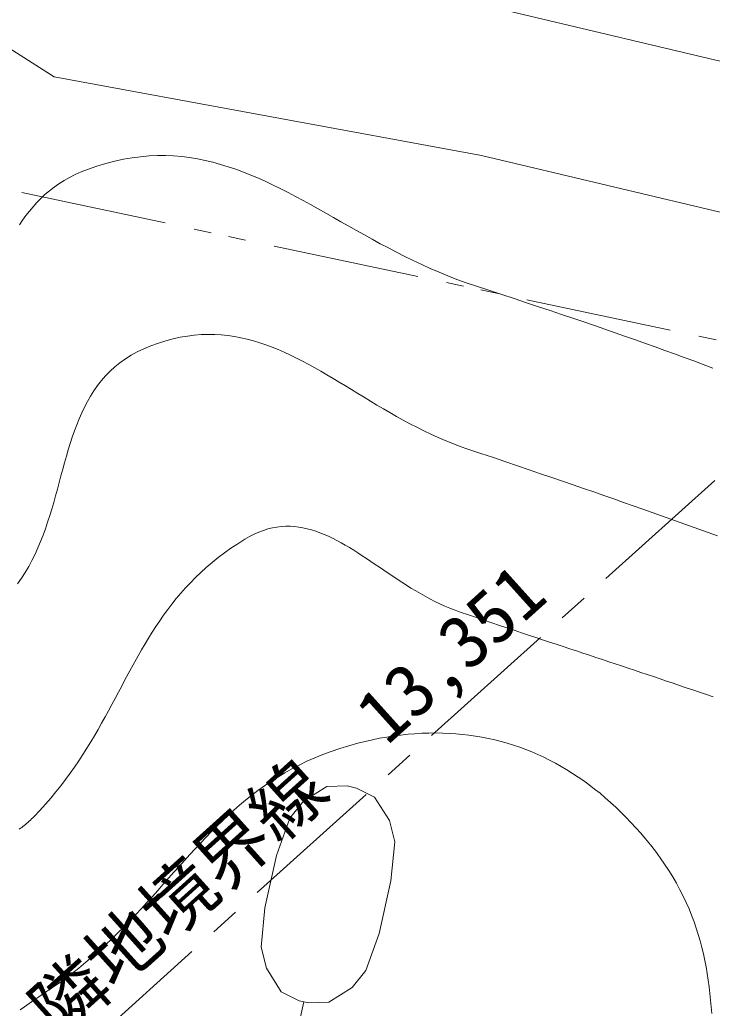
# Model space of a CAD drawing. Units: millimetres, scale not verified. Extents: x -56617 to 56645, y -39182 to 40051.
# Drawn here: x 46218 to 50942, y 6937 to 13676 of the extents above; entities that cross this region are included whole.
import ezdxf
from ezdxf.enums import TextEntityAlignment as Align

# ---------------------------------------------------------------- set-up
doc = ezdxf.new("R2010")
doc.units = ezdxf.units.MM
doc.header["$LTSCALE"] = 200
doc.linetypes.add('CHAIN1', pattern=[8, 5, -1, 1, -1])
doc.linetypes.add('DOUBLE_CHAIN1', pattern=[8.8, 5, -1, 0.6, -0.6, 0.6, -1])
for name, color, linetype, lineweight in [('0-2_仕上', 4, 'Continuous', 9), ('0-8_寸法文字', 4, 'Continuous', 9), ('2-4_その他1', 3, 'DOUBLE_CHAIN1', 18), ('3-6_その他3', 6, 'CHAIN1', 25), ('3-F_太線', 3, 'Continuous', 18)]:
    doc.layers.add(name, color=color, linetype=linetype, lineweight=lineweight)
doc.styles.add('ＭＳ ゴシック', font='')
doc.styles.get('ＭＳ ゴシック').set_extended_font_data('MS Gothic')

msp = doc.modelspace()

# ---------------------------------------------------------------- linework, layer by layer
at = {"layer": '0-2_仕上'}
for p, q in [((44629.9, 14435.6), (46453.3, 13288)), ((53452.5, 12809.2), (49574, 13730.3)), ((46453.3, 13288), (49367.9, 12751.4)), ((49367.9, 12751.4), (53203.1, 11840.7)), ((48313.5, 8448.7), (48154.3, 8347.6)), ((48450.9, 8452.2), (48313.5, 8448.7)), ((48516, 8437.7), (48450.9, 8452.2)), ((48638.8, 8376.1), (48516, 8437.7)), ((48739.9, 8216.9), (48638.8, 8376.1)), ((48154.3, 8347.6), (48060.2, 8232)), ((48060.2, 8232), (47969.6, 7979)), ((48775.9, 8072.3), (48739.9, 8216.9)), ((48750.4, 7804.7), (48775.9, 8072.3)), ((47969.6, 7979), (47889.7, 7621.2)), ((48670.5, 7446.9), (48750.4, 7804.7)), ((47889.7, 7621.2), (47864.1, 7353.6)), ((48579.9, 7193.9), (48670.5, 7446.9)), ((47864.1, 7353.6), (47900.2, 7209)), ((47900.2, 7209), (48001.2, 7049.8)), ((48485.7, 7078.3), (48579.9, 7193.9)), ((48326.6, 6977.2), (48485.7, 7078.3)), ((48001.2, 7049.8), (48124.1, 6988.2)), ((48156.6, 6981), (48047.7, 6493)), ((48124.1, 6988.2), (48189.2, 6973.7)), ((48189.2, 6973.7), (48326.6, 6977.2))]:
    msp.add_line(p, q, dxfattribs=at)
at = {"layer": '0-8_寸法文字'}
for p, q in [((46984.5, 12735), (47042.7, 12742.4)), ((47042.7, 12742.4), (47100, 12747.3)), ((47100, 12747.3), (47156.7, 12749.7)), ((47156.7, 12749.7), (47212.6, 12749.7)), ((47212.6, 12749.7), (47267.9, 12747.3)), ((47267.9, 12747.3), (47322.6, 12742.8)), ((47322.6, 12742.8), (47376.7, 12736.1)), ((46680.4, 12655.6), (46743.1, 12677.4)), ((46743.1, 12677.4), (46804.9, 12696.1)), ((46804.9, 12696.1), (46865.7, 12711.9)), ((46865.7, 12711.9), (46925.5, 12724.8)), ((46925.5, 12724.8), (46984.5, 12735)), ((47376.7, 12736.1), (47430.3, 12727.4)), ((47430.3, 12727.4), (47483.4, 12716.7)), ((47483.4, 12716.7), (47536.1, 12704.3)), ((47536.1, 12704.3), (47588.4, 12690)), ((47588.4, 12690), (47640.3, 12674.1)), ((47640.3, 12674.1), (47692, 12656.6)), ((46557.6, 12600.6), (46596.5, 12620.3)), ((46596.5, 12620.3), (46637.4, 12638.7)), ((46637.4, 12638.7), (46680.4, 12655.6)), ((47692, 12656.6), (47743.4, 12637.7)), ((47743.4, 12637.7), (47794.6, 12617.3)), ((47794.6, 12617.3), (47845.7, 12595.7)), ((46452.1, 12534), (46485.5, 12557.4)), ((46485.5, 12557.4), (46520.7, 12579.6)), ((46520.7, 12579.6), (46557.6, 12600.6)), ((47845.7, 12595.7), (47896.6, 12572.9)), ((47896.6, 12572.9), (47947.5, 12548.9)), ((47947.5, 12548.9), (47998.3, 12524)), ((46361.6, 12457.2), (46390.2, 12483.8)), ((46390.2, 12483.8), (46420.4, 12509.5)), ((46420.4, 12509.5), (46452.1, 12534)), ((47998.3, 12524), (48049.2, 12498.1)), ((48049.2, 12498.1), (48100.1, 12471.4)), ((48100.1, 12471.4), (48151.1, 12444)), ((46283.6, 12371.4), (46308.4, 12400.9)), ((46308.4, 12400.9), (46334.3, 12429.5)), ((46334.3, 12429.5), (46361.6, 12457.2)), ((48151.1, 12444), (48202.3, 12415.9)), ((48202.3, 12415.9), (48253.7, 12387.3)), ((46237.6, 12309.9), (46260.1, 12341)), ((46260.1, 12341), (46283.6, 12371.4)), ((48253.7, 12387.3), (48305.3, 12358.2)), ((48305.3, 12358.2), (48357.2, 12328.7)), ((46216.1, 12278), (46237.6, 12309.9)), ((48357.2, 12328.7), (48409.4, 12299)), ((48409.4, 12299), (48462.1, 12269.1)), ((48462.1, 12269.1), (48515.1, 12239.1)), ((48515.1, 12239.1), (48568.6, 12209.1)), ((48568.6, 12209.1), (48622.6, 12179.2)), ((48622.6, 12179.2), (48677.1, 12149.5)), ((48677.1, 12149.5), (48732.3, 12120.1)), ((48732.3, 12120.1), (48788.1, 12091)), ((48788.1, 12091), (48844.6, 12062.4)), ((48844.6, 12062.4), (48901.8, 12034.4)), ((48901.8, 12034.4), (48959.8, 12007)), ((48959.8, 12007), (49018.6, 11980.4)), ((49018.6, 11980.4), (49078.3, 11954.6)), ((49078.3, 11954.6), (49138.8, 11929.8)), ((49138.8, 11929.8), (49200.4, 11905.9)), ((49200.4, 11905.9), (49262.9, 11883.2)), ((49262.9, 11883.2), (49326.5, 11861.7)), ((49326.5, 11861.7), (49417.3, 11832)), ((49417.3, 11832), (49505.6, 11803.1)), ((49505.6, 11803.1), (49591.5, 11774.8)), ((49591.5, 11774.8), (49675.3, 11747.1)), ((49675.3, 11747.1), (49757, 11719.9)), ((49757, 11719.9), (49836.7, 11693.2)), ((49836.7, 11693.2), (49914.5, 11667)), ((49914.5, 11667), (49990.7, 11641.2)), ((49990.7, 11641.2), (50065.2, 11615.8)), ((50065.2, 11615.8), (50138.3, 11590.8)), ((47408.8, 11525.7), (47361.2, 11519.7)), ((47455.7, 11529.4), (47408.8, 11525.7)), ((47502, 11530.9), (47455.7, 11529.4)), ((47547.8, 11530.3), (47502, 11530.9)), ((47592.9, 11527.7), (47547.8, 11530.3)), ((47637.6, 11523.2), (47592.9, 11527.7)), ((50138.3, 11590.8), (50210.1, 11566)), ((50210.1, 11566), (50280.6, 11541.5)), ((50280.6, 11541.5), (50350, 11517.2)), ((47163.6, 11471.8), (47112.2, 11453.3)), ((47214.2, 11487.6), (47163.6, 11471.8)), ((47264, 11500.8), (47214.2, 11487.6)), ((47313, 11511.5), (47264, 11500.8)), ((47361.2, 11519.7), (47313, 11511.5)), ((47681.8, 11516.8), (47637.6, 11523.2)), ((47725.5, 11508.7), (47681.8, 11516.8)), ((47768.9, 11498.9), (47725.5, 11508.7)), ((47811.9, 11487.5), (47768.9, 11498.9)), ((47854.6, 11474.6), (47811.9, 11487.5)), ((47897, 11460.2), (47854.6, 11474.6)), ((47939.1, 11444.5), (47897, 11460.2)), ((50350, 11517.2), (50418.4, 11493.1)), ((50418.4, 11493.1), (50486, 11469.1)), ((50486, 11469.1), (50552.9, 11445.3)), ((47019.9, 11412.2), (46977.8, 11388.9)), ((47064.6, 11433.7), (47019.9, 11412.2)), ((47112.2, 11453.3), (47064.6, 11433.7)), ((47981.1, 11427.5), (47939.1, 11444.5)), ((48022.8, 11409.4), (47981.1, 11427.5)), ((48064.5, 11390.1), (48022.8, 11409.4)), ((48106, 11369.8), (48064.5, 11390.1)), ((50552.9, 11445.3), (50619.1, 11421.4)), ((50619.1, 11421.4), (50684.9, 11397.6)), ((50684.9, 11397.6), (50750.2, 11373.7)), ((46901.3, 11337.3), (46866.6, 11309.1)), ((46938.3, 11363.9), (46901.3, 11337.3)), ((46977.8, 11388.9), (46938.3, 11363.9)), ((48147.5, 11348.5), (48106, 11369.8)), ((48189, 11326.4), (48147.5, 11348.5)), ((48230.4, 11303.5), (48189, 11326.4)), ((50750.2, 11373.7), (50815.4, 11349.8)), ((50815.4, 11349.8), (50880.4, 11325.8)), ((50880.4, 11325.8), (50945.5, 11301.6)), ((46834.2, 11279.3), (46803.9, 11248.2)), ((46866.6, 11309.1), (46834.2, 11279.3)), ((48272, 11279.9), (48230.4, 11303.5)), ((48313.6, 11255.7), (48272, 11279.9)), ((48355.3, 11230.9), (48313.6, 11255.7)), ((46775.5, 11215.7), (46749.1, 11181.9)), ((46803.9, 11248.2), (46775.5, 11215.7)), ((48397.2, 11205.7), (48355.3, 11230.9)), ((48439.4, 11180.1), (48397.2, 11205.7)), ((46724.4, 11146.9), (46701.3, 11110.7)), ((46749.1, 11181.9), (46724.4, 11146.9)), ((48481.7, 11154.2), (48439.4, 11180.1)), ((48524.3, 11128.2), (48481.7, 11154.2)), ((48567.3, 11102), (48524.3, 11128.2)), ((46679.8, 11073.4), (46659.7, 11035.1)), ((46701.3, 11110.7), (46679.8, 11073.4)), ((48610.6, 11075.7), (48567.3, 11102)), ((48654.3, 11049.5), (48610.6, 11075.7)), ((46641, 10995.9), (46623.4, 10955.8)), ((46659.7, 11035.1), (46641, 10995.9)), ((48698.4, 11023.4), (48654.3, 11049.5)), ((48743, 10997.5), (48698.4, 11023.4)), ((48788.1, 10971.9), (48743, 10997.5)), ((46623.4, 10955.8), (46606.8, 10914.8)), ((48833.7, 10946.7), (48788.1, 10971.9)), ((48879.9, 10921.9), (48833.7, 10946.7)), ((48926.7, 10897.6), (48879.9, 10921.9)), ((46591.2, 10873.2), (46576.5, 10830.8)), ((46606.8, 10914.8), (46591.2, 10873.2)), ((48974.2, 10874), (48926.7, 10897.6)), ((49022.4, 10851), (48974.2, 10874)), ((49071.3, 10828.8), (49022.4, 10851)), ((46562.5, 10787.9), (46549, 10744.4)), ((46576.5, 10830.8), (46562.5, 10787.9)), ((49120.9, 10807.5), (49071.3, 10828.8)), ((49171.4, 10787.1), (49120.9, 10807.5)), ((49222.7, 10767.7), (49171.4, 10787.1)), ((46549, 10744.4), (46536.1, 10700.4)), ((49274.9, 10749.4), (49222.7, 10767.7)), ((49363.3, 10719.7), (49274.9, 10749.4)), ((49449.2, 10690.7), (49363.3, 10719.7)), ((46523.6, 10656.1), (46511.3, 10611.4)), ((46536.1, 10700.4), (46523.6, 10656.1)), ((49532.9, 10662.4), (49449.2, 10690.7)), ((49614.4, 10634.8), (49532.9, 10662.4)), ((46511.3, 10611.4), (46499.1, 10566.4)), ((49693.8, 10607.8), (49614.4, 10634.8)), ((49771.3, 10581.4), (49693.8, 10607.8)), ((49847, 10555.5), (49771.3, 10581.4)), ((46487, 10521.3), (46474.8, 10476.1)), ((46499.1, 10566.4), (46487, 10521.3)), ((49921, 10530.1), (49847, 10555.5)), ((49993.5, 10505.1), (49921, 10530.1)), ((46474.8, 10476.1), (46462.3, 10430.8)), ((50064.5, 10480.6), (49993.5, 10505.1)), ((50134.2, 10456.5), (50064.5, 10480.6)), ((50202.8, 10432.6), (50134.2, 10456.5)), ((46449.6, 10385.5), (46436.4, 10340.3)), ((46462.3, 10430.8), (46449.6, 10385.5)), ((50270.2, 10409.1), (50202.8, 10432.6)), ((50336.8, 10385.8), (50270.2, 10409.1)), ((50402.5, 10362.7), (50336.8, 10385.8)), ((46436.4, 10340.3), (46422.7, 10295.2)), ((50467.5, 10339.7), (50402.5, 10362.7)), ((50532, 10316.9), (50467.5, 10339.7)), ((50596, 10294.2), (50532, 10316.9)), ((46408.2, 10250.4), (46393, 10205.9)), ((46422.7, 10295.2), (46408.2, 10250.4)), ((50659.6, 10271.5), (50596, 10294.2)), ((50723.1, 10248.7), (50659.6, 10271.5)), ((50786.5, 10226), (50723.1, 10248.7)), ((46393, 10205.9), (46376.9, 10161.7)), ((47848.9, 10183.2), (47817.4, 10169.4)), ((47880.1, 10194.9), (47848.9, 10183.2)), ((47911, 10204.4), (47880.1, 10194.9)), ((47941.7, 10211.8), (47911, 10204.4)), ((47972, 10217.3), (47941.7, 10211.8)), ((48002.2, 10220.8), (47972, 10217.3)), ((48032.1, 10222.5), (48002.2, 10220.8)), ((48061.8, 10222.5), (48032.1, 10222.5)), ((48091.4, 10220.7), (48061.8, 10222.5)), ((48120.8, 10217.3), (48091.4, 10220.7)), ((48150, 10212.4), (48120.8, 10217.3)), ((48179.1, 10206), (48150, 10212.4)), ((48208.1, 10198.2), (48179.1, 10206)), ((48237, 10189.1), (48208.1, 10198.2)), ((48265.8, 10178.7), (48237, 10189.1)), ((48294.6, 10167.1), (48265.8, 10178.7)), ((50849.9, 10203.1), (50786.5, 10226)), ((50913.6, 10180.1), (50849.9, 10203.1)), ((50977.5, 10156.9), (50913.6, 10180.1)), ((46359.8, 10118), (46341.6, 10074.8)), ((46376.9, 10161.7), (46359.8, 10118)), ((47753.4, 10134.7), (47704.9, 10104.2)), ((47785.6, 10153.2), (47753.4, 10134.7)), ((47817.4, 10169.4), (47785.6, 10153.2)), ((48323.4, 10154.5), (48294.6, 10167.1)), ((48352.1, 10140.8), (48323.4, 10154.5)), ((48380.8, 10126.1), (48352.1, 10140.8)), ((48409.6, 10110.6), (48380.8, 10126.1)), ((48438.4, 10094.2), (48409.6, 10110.6)), ((46341.6, 10074.8), (46322.1, 10032.1)), ((47658.4, 10073.1), (47613.8, 10041.3)), ((47704.9, 10104.2), (47658.4, 10073.1)), ((48467.2, 10077.1), (48438.4, 10094.2)), ((48496.1, 10059.4), (48467.2, 10077.1)), ((48525.1, 10041), (48496.1, 10059.4)), ((46301.2, 9990.1), (46278.9, 9948.8)), ((46322.1, 10032.1), (46301.2, 9990.1)), ((47530.1, 9975.9), (47490.7, 9942.3)), ((47571.1, 10008.9), (47530.1, 9975.9)), ((47613.8, 10041.3), (47571.1, 10008.9)), ((48554.2, 10022.2), (48525.1, 10041)), ((48583.5, 10002.9), (48554.2, 10022.2)), ((48612.9, 9983.2), (48583.5, 10002.9)), ((48642.4, 9963.2), (48612.9, 9983.2)), ((46254.9, 9908.2), (46229.3, 9868.5)), ((46278.9, 9948.8), (46254.9, 9908.2)), ((47453, 9908.1), (47416.8, 9873.3)), ((47490.7, 9942.3), (47453, 9908.1)), ((48672.2, 9943.1), (48642.4, 9963.2)), ((48702.1, 9922.7), (48672.2, 9943.1)), ((48732.2, 9902.3), (48702.1, 9922.7)), ((46229.3, 9868.5), (46201.8, 9829.8)), ((47416.8, 9873.3), (47382, 9838.1)), ((48762.6, 9881.9), (48732.2, 9902.3)), ((48793.3, 9861.6), (48762.6, 9881.9)), ((48824.2, 9841.4), (48793.3, 9861.6)), ((48855.4, 9821.4), (48824.2, 9841.4)), ((47348.6, 9802.3), (47316.5, 9766)), ((47382, 9838.1), (47348.6, 9802.3)), ((48886.9, 9801.7), (48855.4, 9821.4)), ((48918.8, 9782.4), (48886.9, 9801.7)), ((48951, 9763.5), (48918.8, 9782.4)), ((47285.6, 9729.3), (47255.8, 9692.1)), ((47316.5, 9766), (47285.6, 9729.3)), ((48983.5, 9745.2), (48951, 9763.5)), ((49016.5, 9727.4), (48983.5, 9745.2)), ((49049.8, 9710.3), (49016.5, 9727.4)), ((49083.6, 9693.9), (49049.8, 9710.3)), ((47227.1, 9654.4), (47199.4, 9616.3)), ((47255.8, 9692.1), (47227.1, 9654.4)), ((49117.8, 9678.3), (49083.6, 9693.9)), ((49152.5, 9663.7), (49117.8, 9678.3)), ((49187.6, 9649.9), (49152.5, 9663.7)), ((49223.2, 9637.2), (49187.6, 9649.9)), ((49278.5, 9618.5), (49223.2, 9637.2)), ((47172.5, 9577.9), (47146.4, 9539)), ((47199.4, 9616.3), (47172.5, 9577.9)), ((49332.8, 9600.2), (49278.5, 9618.5)), ((49386.2, 9582.2), (49332.8, 9600.2)), ((49438.6, 9564.6), (49386.2, 9582.2)), ((47146.4, 9539), (47121.1, 9499.8)), ((49490.3, 9547.2), (49438.6, 9564.6)), ((49541.1, 9530.2), (49490.3, 9547.2)), ((49591.2, 9513.5), (49541.1, 9530.2)), ((49640.6, 9497), (49591.2, 9513.5)), ((47096.5, 9460.2), (47072.4, 9420.3)), ((47121.1, 9499.8), (47096.5, 9460.2)), ((49689.3, 9480.8), (49640.6, 9497)), ((49737.4, 9464.8), (49689.3, 9480.8)), ((49784.9, 9449), (49737.4, 9464.8)), ((49831.8, 9433.5), (49784.9, 9449)), ((47048.9, 9380.1), (47025.7, 9339.6)), ((47072.4, 9420.3), (47048.9, 9380.1)), ((49878.2, 9418.1), (49831.8, 9433.5)), ((49924.2, 9402.9), (49878.2, 9418.1)), ((49969.7, 9387.8), (49924.2, 9402.9)), ((50014.9, 9372.9), (49969.7, 9387.8)), ((50059.7, 9358), (50014.9, 9372.9)), ((47025.7, 9339.6), (47002.9, 9298.8)), ((50104.2, 9343.3), (50059.7, 9358)), ((50148.4, 9328.6), (50104.2, 9343.3)), ((50192.5, 9314.1), (50148.4, 9328.6)), ((50236.3, 9299.5), (50192.5, 9314.1)), ((46980.4, 9257.8), (46958, 9216.5)), ((47002.9, 9298.8), (46980.4, 9257.8)), ((50280.1, 9285), (50236.3, 9299.5)), ((50323.7, 9270.5), (50280.1, 9285)), ((50367.3, 9256), (50323.7, 9270.5)), ((50410.9, 9241.4), (50367.3, 9256)), ((50454.5, 9226.9), (50410.9, 9241.4)), ((46935.8, 9175), (46913.6, 9133.3)), ((46958, 9216.5), (46935.8, 9175)), ((50498.2, 9212.2), (50454.5, 9226.9)), ((50542, 9197.5), (50498.2, 9212.2)), ((50585.9, 9182.7), (50542, 9197.5)), ((50630.1, 9167.8), (50585.9, 9182.7)), ((50674.5, 9152.8), (50630.1, 9167.8)), ((46913.6, 9133.3), (46891.4, 9091.4)), ((50719.2, 9137.6), (50674.5, 9152.8)), ((50764.2, 9122.3), (50719.2, 9137.6)), ((50809.6, 9106.7), (50764.2, 9122.3)), ((50855.3, 9091), (50809.6, 9106.7)), ((46869, 9049.4), (46846.4, 9007.2)), ((46891.4, 9091.4), (46869, 9049.4)), ((50901.6, 9075.1), (50855.3, 9091)), ((50948.3, 9058.9), (50901.6, 9075.1)), ((46823.6, 8964.9), (46800.4, 8922.5)), ((46846.4, 9007.2), (46823.6, 8964.9)), ((46800.4, 8922.5), (46776.7, 8880)), ((46752.5, 8837.4), (46727.8, 8794.8)), ((46776.7, 8880), (46752.5, 8837.4)), ((46727.8, 8794.8), (46702.3, 8752.1)), ((48624, 8767.2), (48574.5, 8756.2)), ((48673.1, 8777.1), (48624, 8767.2)), ((48722, 8785.7), (48673.1, 8777.1)), ((48770.5, 8793.2), (48722, 8785.7)), ((48818.7, 8799.5), (48770.5, 8793.2)), ((48866.5, 8804.6), (48818.7, 8799.5)), ((48914.1, 8808.6), (48866.5, 8804.6)), ((48961.3, 8811.4), (48914.1, 8808.6)), ((49008.2, 8813), (48961.3, 8811.4)), ((49054.7, 8813.5), (49008.2, 8813)), ((49100.9, 8812.8), (49054.7, 8813.5)), ((49146.8, 8810.9), (49100.9, 8812.8)), ((49192.3, 8807.9), (49146.8, 8810.9)), ((49237.5, 8803.8), (49192.3, 8807.9)), ((49282.3, 8798.5), (49237.5, 8803.8)), ((49326.8, 8792.1), (49282.3, 8798.5)), ((49371, 8784.6), (49326.8, 8792.1)), ((49414.7, 8775.9), (49371, 8784.6)), ((49458.2, 8766.1), (49414.7, 8775.9)), ((49501.2, 8755.2), (49458.2, 8766.1)), ((46676.2, 8709.5), (46649.1, 8666.8)), ((46702.3, 8752.1), (46676.2, 8709.5)), ((48401.1, 8708.2), (48342.3, 8688.2)), ((48461.9, 8726.8), (48401.1, 8708.2)), ((48524.7, 8743.9), (48461.9, 8726.8)), ((48574.5, 8756.2), (48524.7, 8743.9)), ((49543.9, 8743.2), (49501.2, 8755.2)), ((49586.3, 8730.1), (49543.9, 8743.2)), ((49628.3, 8715.8), (49586.3, 8730.1)), ((49669.9, 8700.5), (49628.3, 8715.8)), ((49711.1, 8684), (49669.9, 8700.5)), ((46649.1, 8666.8), (46621.2, 8624.1)), ((48230.1, 8644.3), (48176.6, 8620.3)), ((48285.3, 8666.9), (48230.1, 8644.3)), ((48342.3, 8688.2), (48285.3, 8666.9)), ((49752, 8666.4), (49711.1, 8684)), ((49792.5, 8647.8), (49752, 8666.4)), ((49832.6, 8628.1), (49792.5, 8647.8)), ((49872.3, 8607.2), (49832.6, 8628.1)), ((46592.3, 8581.5), (46562.3, 8539)), ((46621.2, 8624.1), (46592.3, 8581.5)), ((48074.4, 8568.9), (48025.5, 8541.4)), ((48124.7, 8595.2), (48074.4, 8568.9)), ((48176.6, 8620.3), (48124.7, 8595.2)), ((49911.7, 8585.3), (49872.3, 8607.2)), ((49950.6, 8562.4), (49911.7, 8585.3)), ((49989.2, 8538.3), (49950.6, 8562.4)), ((46531.2, 8496.5), (46498.9, 8454.1)), ((46562.3, 8539), (46531.2, 8496.5)), ((47978.1, 8512.9), (47931.9, 8483.3)), ((48025.5, 8541.4), (47978.1, 8512.9)), ((50027.4, 8513.2), (49989.2, 8538.3)), ((50065.2, 8487), (50027.4, 8513.2)), ((46498.9, 8454.1), (46465.2, 8411.8)), ((47887, 8452.7), (47843.2, 8421.2)), ((47931.9, 8483.3), (47887, 8452.7)), ((50102.6, 8459.7), (50065.2, 8487)), ((50139.6, 8431.4), (50102.6, 8459.7)), ((50176.2, 8402.1), (50139.6, 8431.4)), ((46430.2, 8369.7), (46393.7, 8327.7)), ((46465.2, 8411.8), (46430.2, 8369.7)), ((47800.5, 8388.8), (47758.7, 8355.4)), ((47843.2, 8421.2), (47800.5, 8388.8)), ((50212.4, 8371.6), (50176.2, 8402.1)), ((50248.2, 8340.2), (50212.4, 8371.6)), ((46393.7, 8327.7), (46355.7, 8285.9)), ((47717.9, 8321.3), (47677.9, 8286.4)), ((47758.7, 8355.4), (47717.9, 8321.3)), ((50283.6, 8307.7), (50248.2, 8340.2)), ((50318.6, 8274.1), (50283.6, 8307.7)), ((46299, 8227.3), (46290.4, 8219.2)), ((46307.5, 8235.6), (46299, 8227.3)), ((46316.1, 8244.3), (46307.5, 8235.6)), ((46355.7, 8285.9), (46316.1, 8244.3)), ((47638.7, 8250.7), (47600.1, 8214.4)), ((47677.9, 8286.4), (47638.7, 8250.7)), ((50353.2, 8239.5), (50318.6, 8274.1)), ((50387.4, 8203.9), (50353.2, 8239.5)), ((46222.8, 8163.9), (46214.3, 8158)), ((46231.2, 8170), (46222.8, 8163.9)), ((46239.7, 8176.3), (46231.2, 8170)), ((46248.1, 8182.8), (46239.7, 8176.3)), ((46256.5, 8189.6), (46248.1, 8182.8)), ((46265, 8196.6), (46256.5, 8189.6)), ((46273.5, 8203.9), (46265, 8196.6)), ((46281.9, 8211.4), (46273.5, 8203.9)), ((46290.4, 8219.2), (46281.9, 8211.4)), ((47562.1, 8177.4), (47524.6, 8139.8)), ((47600.1, 8214.4), (47562.1, 8177.4)), ((50421.1, 8167.3), (50387.4, 8203.9)), ((50454.4, 8129.6), (50421.1, 8167.3)), ((47487.6, 8101.6), (47450.9, 8063)), ((47524.6, 8139.8), (47487.6, 8101.6)), ((50487.3, 8090.9), (50454.4, 8129.6)), ((50519.8, 8051.2), (50487.3, 8090.9)), ((47414.5, 8023.8), (47378.2, 7984.3)), ((47450.9, 8063), (47414.5, 8023.8)), ((50554.2, 8007.3), (50519.8, 8051.2)), ((47378.2, 7984.3), (47342.1, 7944.3)), ((50586.6, 7963.4), (50554.2, 8007.3)), ((50617.1, 7919.6), (50586.6, 7963.4)), ((47306, 7904.1), (47269.9, 7863.5)), ((47342.1, 7944.3), (47306, 7904.1)), ((50645.9, 7875.9), (50617.1, 7919.6)), ((47233.6, 7822.7), (47197.1, 7781.7)), ((47269.9, 7863.5), (47233.6, 7822.7)), ((50672.9, 7832.3), (50645.9, 7875.9)), ((50698.2, 7788.7), (50672.9, 7832.3)), ((47197.1, 7781.7), (47160.4, 7740.5)), ((50721.8, 7745.1), (50698.2, 7788.7)), ((47123.2, 7699.2), (47085.6, 7657.8)), ((47160.4, 7740.5), (47123.2, 7699.2)), ((50743.9, 7701.5), (50721.8, 7745.1)), ((50764.5, 7657.9), (50743.9, 7701.5)), ((47047.5, 7616.4), (47008.8, 7575.1)), ((47085.6, 7657.8), (47047.5, 7616.4)), ((50783.6, 7614.3), (50764.5, 7657.9)), ((47008.8, 7575.1), (46969.4, 7533.8)), ((50801.3, 7570.6), (50783.6, 7614.3)), ((50817.7, 7526.9), (50801.3, 7570.6)), ((46929.3, 7492.6), (46888.2, 7451.5)), ((46969.4, 7533.8), (46929.3, 7492.6)), ((50832.8, 7483.1), (50817.7, 7526.9)), ((50846.6, 7439.2), (50832.8, 7483.1)), ((46888.2, 7451.5), (46846.3, 7410.6)), ((50859.3, 7395.3), (50846.6, 7439.2)), ((46803.4, 7370), (46759.3, 7329.7)), ((46846.3, 7410.6), (46803.4, 7370)), ((50870.9, 7351.2), (50859.3, 7395.3)), ((50881.4, 7307), (50870.9, 7351.2)), ((46714.1, 7289.7), (46667.7, 7250.1)), ((46759.3, 7329.7), (46714.1, 7289.7)), ((50890.9, 7262.7), (50881.4, 7307)), ((46667.7, 7250.1), (46619.9, 7210.8)), ((50899.5, 7218.1), (50890.9, 7262.7)), ((50907.2, 7173.5), (50899.5, 7218.1)), ((46570.7, 7172.1), (46520.1, 7133.8)), ((46619.9, 7210.8), (46570.7, 7172.1)), ((50914.1, 7128.6), (50907.2, 7173.5)), ((46467.9, 7096.1), (46414, 7059)), ((46520.1, 7133.8), (46467.9, 7096.1)), ((50920.2, 7083.5), (50914.1, 7128.6)), ((50925.6, 7038.2), (50920.2, 7083.5)), ((46347.1, 7013.7), (46314.5, 6991.4)), ((46380.2, 7036.2), (46347.1, 7013.7)), ((46414, 7059), (46380.2, 7036.2)), ((50930.4, 6992.7), (50925.6, 7038.2)), ((46251, 6947.5), (46220, 6925.9)), ((46282.5, 6969.3), (46251, 6947.5)), ((46314.5, 6991.4), (46282.5, 6969.3)), ((50934.5, 6946.9), (50930.4, 6992.7)), ((50938.2, 6900.9), (50934.5, 6946.9))]:
    msp.add_line(p, q, dxfattribs=at)
at = {"layer": '2-4_その他1'}
msp.add_lwpolyline([(52376.2, 11195.2), (44699, 12823.2), (41027.3, 1234.6)], dxfattribs=at)
at = {"layer": '3-6_その他3'}
msp.add_line((53337, 12677.2), (43416.3, 3742.2), dxfattribs=at)

# ---------------------------------------------------------------- texts
at = {"layer": '3-F_太線', "style": 'ＭＳ ゴシック'}
msp.add_text('隣地境界線\u300013,351', height=366.6, rotation=42.008, dxfattribs=at).set_placement((46566.5, 6633.3), align=Align.BOTTOM_LEFT)

doc.saveas('drawing.dxf')
